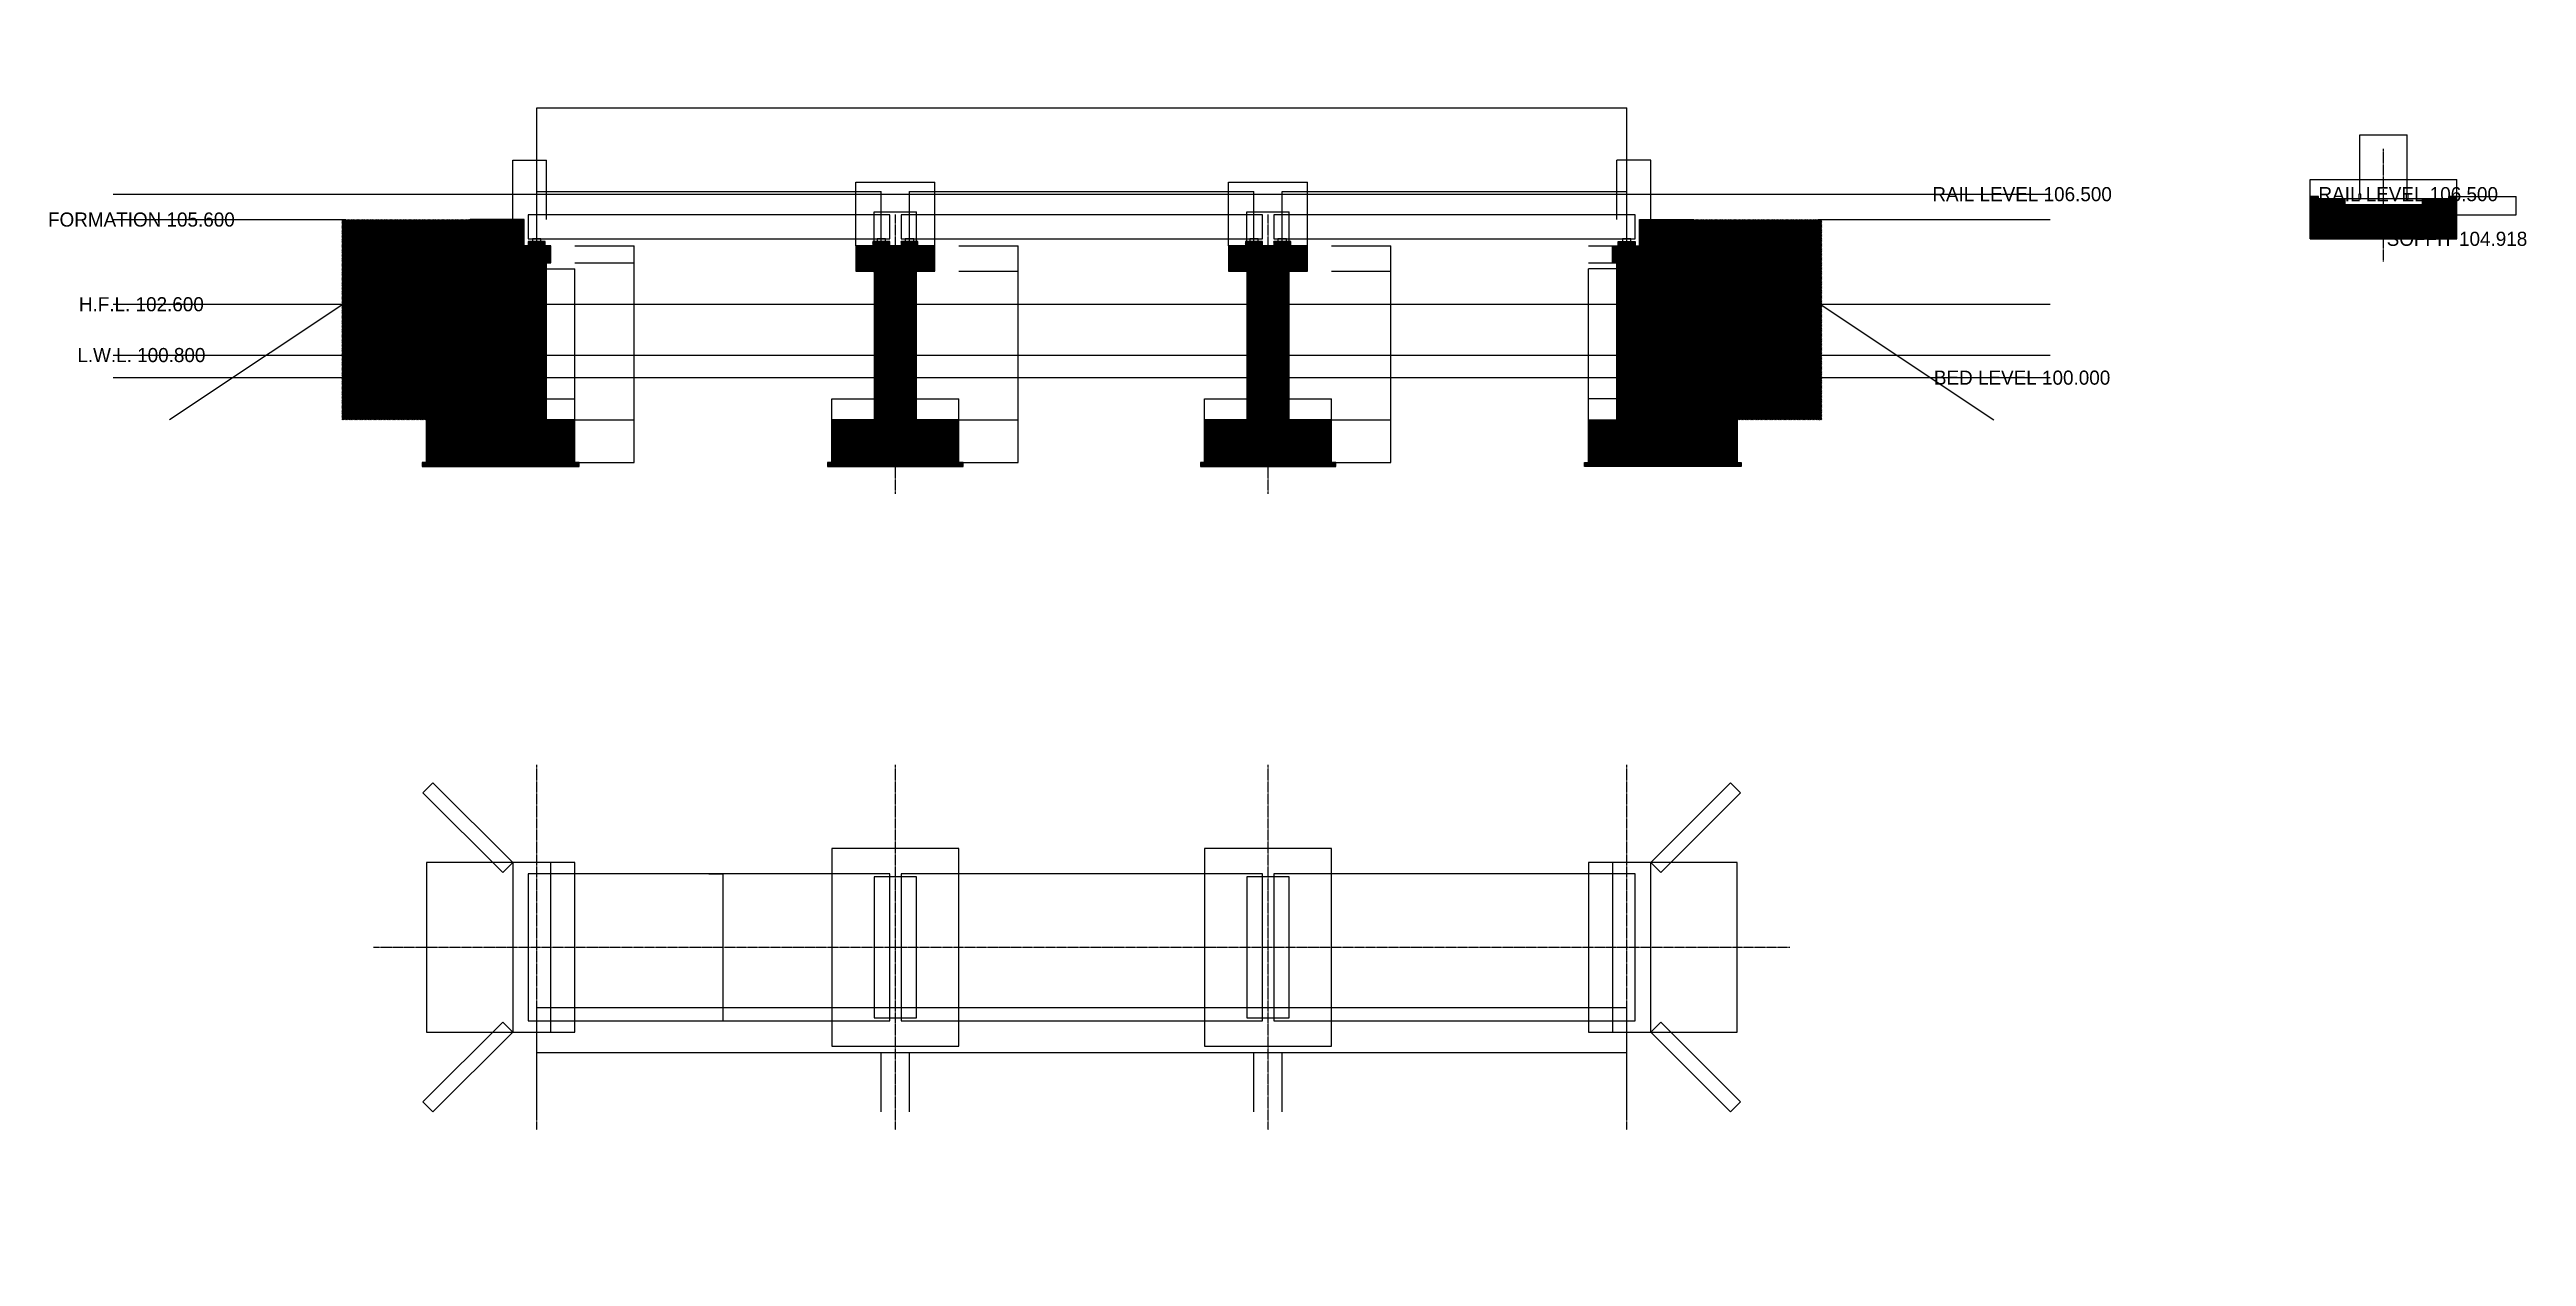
# Model space of a CAD drawing. Header units: millimetres. Extents: x -17252 to 70461, y 68871 to 111622.
import ezdxf
from ezdxf.enums import TextEntityAlignment as Align

# ---------------------------------------------------------------- set-up
doc = ezdxf.new("R2010")
doc.units = ezdxf.units.MM
doc.linetypes.add('CENTER', pattern=[5.08, 3.175, -0.635, 0.635, -0.635])
for name, color, linetype in [('BRG-CENTRE', 7, 'CENTER'), ('BRG-GROUND', 7, 'Continuous'), ('BRG-HIDDEN', 7, 'Continuous'), ('BRG-LEVEL', 7, 'Continuous'), ('BRG-OUTLINE', 7, 'Continuous'), ('BRG-SECONDARY', 7, 'Continuous'), ('BRG-WATER', 7, 'Continuous'), ('DIM', 7, 'Continuous'), ('HATCH', 7, 'Continuous'), ('TEXT', 7, 'Continuous')]:
    doc.layers.add(name, color=color, linetype=linetype)
doc.styles.add('OpenSansCondensed-Light', font='OpenSansCondensed-Light.ttf')
doc.dimstyles.new('EZDXF', dxfattribs={"dimtxt": 0.25, "dimasz": 0.175, "dimexe": 0.375, "dimexo": 0.125, "dimgap": 0.1, "dimtad": 1, "dimlfac": 100, "dimzin": 12, "dimdsep": 46, "dimtxsty": 'OpenSansCondensed-Light', "dimblk": 'ARCHTICK', "dimcen": 2.5, "dimazin": 3, "dimtfac": 0.5, "dimtmove": 2, "dimatfit": 3})

# ---------------------------------------------------------------- blocks, each defined once
blk = doc.blocks.new('_ARCHTICK')
at = {"color": 0, "linetype": 'BYBLOCK', "const_width": 0.15}
blk.add_lwpolyline([(-0.5, -0.5), (0.5, 0.5)], dxfattribs=at)

msp = doc.modelspace()

# ---------------------------------------------------------------- hatches: boundary and pattern name
at = {"layer": 'HATCH'}
h = msp.add_hatch(dxfattribs=at)
h.set_pattern_fill('ANSI31', scale=10)
h.paths.add_polyline_path([(62800, 105768), (63100, 105768), (63100, 106418), (62800, 106418)])
h = msp.add_hatch(dxfattribs=at)
h.set_pattern_fill('ANSI31', scale=10)
h.paths.add_polyline_path([(63100, 105768), (67700, 105768), (67700, 106328), (66775, 106328), (66775, 106118), (64025, 106118), (64025, 106328), (63100, 106328)])
h = msp.add_hatch(dxfattribs=at)
h.set_pattern_fill('ANSI31', scale=10)
h.paths.add_polyline_path([(67700, 105768), (68000, 105768), (68000, 106418), (67700, 106418)])
h = msp.add_hatch(dxfattribs=at)
h.set_pattern_fill('ANSI31', scale=10)
h.paths.add_polyline_path([(-850, 105600), (-850, 104068), (-1406.8, 98500), (-3906.8, 98500), (-6906.8, 98500), (-6906.8, 105600)])
h = msp.add_hatch(dxfattribs=at)
h.set_pattern_fill('ANSI31', scale=10)
h.paths.add_polyline_path([(-850, 104668), (-450, 104668), (-450, 105600), (-850, 105600)])
h = msp.add_hatch(dxfattribs=at)
h.set_pattern_fill('ANSI31', scale=10)
h.paths.add_polyline_path([(39450, 104668), (39050, 104668), (39050, 105600), (39450, 105600)])
h = msp.add_hatch(dxfattribs=at)
h.set_pattern_fill('ANSI31', scale=10)
h.paths.add_polyline_path([(39450, 105600), (39450, 104068), (40006.8, 98500), (42506.8, 98500), (45506.8, 98500), (45506.8, 105600)])
h = msp.add_hatch(dxfattribs=at)
h.set_pattern_fill('ANSI31', scale=10)
h.paths.add_polyline_path([(62800, 104918), (68000, 104918), (68000, 105768), (62800, 105768)])
h = msp.add_hatch(dxfattribs=at)
h.set_pattern_fill('ANSI31', scale=10)
h.paths.add_polyline_path([(-850, 104068), (500, 104068), (500, 104668), (-850, 104668)])
h = msp.add_hatch(dxfattribs=at)
h.set_pattern_fill('ANSI31', scale=10)
h.paths.add_polyline_path([(-300, 104668), (300, 104668), (300, 104818), (-300, 104818)])
h = msp.add_hatch(dxfattribs=at)
h.set_pattern_fill('ANSI31', scale=10)
h.paths.add_polyline_path([(11300, 103768), (14100, 103768), (14100, 104668), (11300, 104668)])
h = msp.add_hatch(dxfattribs=at)
h.set_pattern_fill('ANSI31', scale=10)
h.paths.add_polyline_path([(11900, 104668), (12500, 104668), (12500, 104818), (11900, 104818)])
h = msp.add_hatch(dxfattribs=at)
h.set_pattern_fill('ANSI31', scale=10)
h.paths.add_polyline_path([(12900, 104668), (13500, 104668), (13500, 104818), (12900, 104818)])
h = msp.add_hatch(dxfattribs=at)
h.set_pattern_fill('ANSI31', scale=10)
h.paths.add_polyline_path([(24500, 103768), (27300, 103768), (27300, 104668), (24500, 104668)])
h = msp.add_hatch(dxfattribs=at)
h.set_pattern_fill('ANSI31', scale=10)
h.paths.add_polyline_path([(25100, 104668), (25700, 104668), (25700, 104818), (25100, 104818)])
h = msp.add_hatch(dxfattribs=at)
h.set_pattern_fill('ANSI31', scale=10)
h.paths.add_polyline_path([(26100, 104668), (26700, 104668), (26700, 104818), (26100, 104818)])
h = msp.add_hatch(dxfattribs=at)
h.set_pattern_fill('ANSI31', scale=10)
h.paths.add_polyline_path([(39450, 104068), (38100, 104068), (38100, 104668), (39450, 104668)])
h = msp.add_hatch(dxfattribs=at)
h.set_pattern_fill('ANSI31', scale=10)
h.paths.add_polyline_path([(38900, 104668), (38300, 104668), (38300, 104818), (38900, 104818)])
h = msp.add_hatch(dxfattribs=at)
h.set_pattern_fill('ANSI31', scale=10)
h.paths.add_polyline_path([(350, 98500), (350, 104068), (-850, 104068), (-1406.8, 98500)])
h = msp.add_hatch(dxfattribs=at)
h.set_pattern_fill('ANSI31', scale=10)
h.paths.add_polyline_path([(11950, 98500), (13450, 98500), (13450, 103768), (11950, 103768)])
h = msp.add_hatch(dxfattribs=at)
h.set_pattern_fill('ANSI31', scale=10)
h.paths.add_polyline_path([(25150, 98500), (26650, 98500), (26650, 103768), (25150, 103768)])
h = msp.add_hatch(dxfattribs=at)
h.set_pattern_fill('ANSI31', scale=10)
h.paths.add_polyline_path([(38250, 98500), (38250, 104068), (39450, 104068), (40006.8, 98500)])
h = msp.add_hatch(dxfattribs=at)
h.set_pattern_fill('ANSI31', scale=10)
h.paths.add_polyline_path([(-3906.8, 97000), (1350, 97000), (1350, 98500), (-3906.8, 98500)])
h = msp.add_hatch(dxfattribs=at)
h.set_pattern_fill('ANSI31', scale=10)
h.paths.add_polyline_path([(10450, 97000), (14950, 97000), (14950, 98500), (10450, 98500)])
h = msp.add_hatch(dxfattribs=at)
h.set_pattern_fill('ANSI31', scale=10)
h.paths.add_polyline_path([(23650, 97000), (28150, 97000), (28150, 98500), (23650, 98500)])
h = msp.add_hatch(dxfattribs=at)
h.set_pattern_fill('ANSI31', scale=10)
h.paths.add_polyline_path([(42506.8, 97000), (37250, 97000), (37250, 98500), (42506.8, 98500)])
h = msp.add_hatch(dxfattribs=at)
h.set_pattern_fill('ANSI31', scale=10)
h.paths.add_polyline_path([(-4056.8, 96850), (1500, 96850), (1500, 97000), (-4056.8, 97000)])
h = msp.add_hatch(dxfattribs=at)
h.set_pattern_fill('ANSI31', scale=10)
h.paths.add_polyline_path([(10300, 96850), (15100, 96850), (15100, 97000), (10300, 97000)])
h = msp.add_hatch(dxfattribs=at)
h.set_pattern_fill('ANSI31', scale=10)
h.paths.add_polyline_path([(23500, 96850), (28300, 96850), (28300, 97000), (23500, 97000)])
h = msp.add_hatch(dxfattribs=at)
h.set_pattern_fill('ANSI31', scale=10)
h.paths.add_polyline_path([(42656.8, 96850), (37100, 96850), (37100, 97000), (42656.8, 97000)])

# ---------------------------------------------------------------- linework, layer by layer
at = {"layer": 'BRG-CENTRE'}
for points in [[(65400, 104118), (65400, 108100)], [(0, 104188), (0, 107200)], [(38600, 104188), (38600, 107200)], [(12700, 95890), (12700, 105778)], [(25900, 95890), (25900, 105778)], [(0, 73353.145751), (0, 86290)], [(12700, 73353.145751), (12700, 86290)], [(25900, 73353.145751), (25900, 86290)], [(38600, 73353.145751), (38600, 86290)], [(-5778.427125, 79821.572875), (44378.427125, 79821.572875)]]:
    msp.add_lwpolyline(points, dxfattribs=at)
at = {"layer": 'BRG-GROUND'}
msp.add_lwpolyline([(-15000, 100000), (53600, 100000)], dxfattribs=at)
at = {"layer": 'BRG-HIDDEN'}
for points in [[(-3906.8, 76821.572875), (1350, 76821.572875), (1350, 82821.572875), (-3906.8, 82821.572875)], [(10450, 76321.572875), (14950, 76321.572875), (14950, 83321.572875), (10450, 83321.572875)], [(23650, 76321.572875), (28150, 76321.572875), (28150, 83321.572875), (23650, 83321.572875)], [(37250, 76821.572875), (42506.8, 76821.572875), (42506.8, 82821.572875), (37250, 82821.572875)], [(11950, 77321.572875), (13450, 77321.572875), (13450, 82321.572875), (11950, 82321.572875)], [(25150, 77321.572875), (26650, 77321.572875), (26650, 82321.572875), (25150, 82321.572875)]]:
    msp.add_lwpolyline(points, close=True, dxfattribs=at)
at = {"layer": 'BRG-LEVEL'}
for points in [[(-15000, 106500), (53600, 106500)], [(-15000, 105600), (-6768, 105600)], [(45368, 105600), (53600, 105600)]]:
    msp.add_lwpolyline(points, dxfattribs=at)
at = {"layer": 'BRG-OUTLINE'}
for points in [[(62800, 105768), (63100, 105768), (63100, 106418), (62800, 106418)], [(64526, 106328), (64598, 106328), (64598, 106500), (64526, 106500)], [(66202, 106328), (66274, 106328), (66274, 106500), (66202, 106500)], [(67700, 105768), (68000, 105768), (68000, 106418), (67700, 106418)], [(-850, 104668), (-450, 104668), (-450, 105600), (-850, 105600)], [(-300, 104918), (12500, 104918), (12500, 105768), (-300, 105768)], [(12900, 104918), (25700, 104918), (25700, 105768), (12900, 105768)], [(26100, 104918), (38900, 104918), (38900, 105768), (26100, 105768)], [(39450, 104668), (39050, 104668), (39050, 105600), (39450, 105600)], [(62800, 104918), (68000, 104918), (68000, 105768), (62800, 105768)], [(-850, 104068), (500, 104068), (500, 104668), (-850, 104668)], [(-300, 104668), (300, 104668), (300, 104818), (-300, 104818)], [(-150, 104818), (150, 104818), (150, 104918), (-150, 104918)], [(11300, 103768), (14100, 103768), (14100, 104668), (11300, 104668)], [(11900, 104668), (12500, 104668), (12500, 104818), (11900, 104818)], [(12050, 104818), (12350, 104818), (12350, 104918), (12050, 104918)], [(12900, 104668), (13500, 104668), (13500, 104818), (12900, 104818)], [(13050, 104818), (13350, 104818), (13350, 104918), (13050, 104918)], [(24500, 103768), (27300, 103768), (27300, 104668), (24500, 104668)], [(25100, 104668), (25700, 104668), (25700, 104818), (25100, 104818)], [(25250, 104818), (25550, 104818), (25550, 104918), (25250, 104918)], [(26100, 104668), (26700, 104668), (26700, 104818), (26100, 104818)], [(26250, 104818), (26550, 104818), (26550, 104918), (26250, 104918)], [(39450, 104068), (38100, 104068), (38100, 104668), (39450, 104668)], [(38900, 104668), (38300, 104668), (38300, 104818), (38900, 104818)], [(38450, 104818), (38750, 104818), (38750, 104918), (38450, 104918)], [(350, 98500), (350, 104068), (-850, 104068), (-1406.8, 98500)], [(11950, 98500), (13450, 98500), (13450, 103768), (11950, 103768)], [(25150, 98500), (26650, 98500), (26650, 103768), (25150, 103768)], [(38250, 98500), (38250, 104068), (39450, 104068), (40006.8, 98500)], [(-3906.8, 97000), (1350, 97000), (1350, 98500), (-3906.8, 98500)], [(10450, 97000), (14950, 97000), (14950, 98500), (10450, 98500)], [(23650, 97000), (28150, 97000), (28150, 98500), (23650, 98500)], [(42506.8, 97000), (37250, 97000), (37250, 98500), (42506.8, 98500)], [(-4056.8, 96850), (1500, 96850), (1500, 97000), (-4056.8, 97000)], [(10300, 96850), (15100, 96850), (15100, 97000), (10300, 97000)], [(23500, 96850), (28300, 96850), (28300, 97000), (23500, 97000)], [(42656.8, 96850), (37100, 96850), (37100, 97000), (42656.8, 97000)], [(-850, 82821.572875), (-3678.427125, 85650), (-4031.980515, 85296.446609), (-1203.553391, 82468.019485)], [(39450, 82821.572875), (42278.427125, 85650), (42631.980515, 85296.446609), (39803.553391, 82468.019485)], [(-850, 76821.572875), (500, 76821.572875), (500, 82821.572875), (-850, 82821.572875)], [(38100, 76821.572875), (39450, 76821.572875), (39450, 82821.572875), (38100, 82821.572875)], [(-300, 77221.572875), (12500, 77221.572875), (12500, 82421.572875), (-300, 82421.572875)], [(12900, 77221.572875), (25700, 77221.572875), (25700, 82421.572875), (12900, 82421.572875)], [(26100, 77221.572875), (38900, 77221.572875), (38900, 82421.572875), (26100, 82421.572875)], [(-850, 76821.572875), (-3678.427125, 73993.145751), (-4031.980515, 74346.699141), (-1203.553391, 77175.126266)], [(39450, 76821.572875), (42278.427125, 73993.145751), (42631.980515, 74346.699141), (39803.553391, 77175.126266)]]:
    msp.add_lwpolyline(points, close=True, dxfattribs=at)
for points in [[(-850, 105600), (-2350, 105600), (-13000, 98500)], [(39450, 105600), (40950, 105600), (51600, 98500)]]:
    msp.add_lwpolyline(points, dxfattribs=at)
at = {"layer": 'BRG-SECONDARY'}
for points in [[(63100, 105768), (67700, 105768), (67700, 106328), (66775, 106328), (66775, 106118), (64025, 106118), (64025, 106328), (63100, 106328)], [(64025, 106118), (66775, 106118), (66775, 106328), (64025, 106328)]]:
    msp.add_lwpolyline(points, close=True, dxfattribs=at)
at = {"layer": 'BRG-WATER'}
for points in [[(-15000, 102600), (53600, 102600)], [(-15000, 100800), (53600, 100800)]]:
    msp.add_lwpolyline(points, dxfattribs=at)

# ---------------------------------------------------------------- texts
at = {"layer": 'TEXT'}
for s, height, p in [('SPAN ARRANGEMENT 3 × 12.200 m (c/c BEARINGS)', 3.5, (19300, 111620)), ('RAIL LEVEL 106.500', 500, (52600, 106500)), ('RAIL LEVEL 106.500', 500, (66274, 106500)), ('FORMATION 105.600', 500, (-14000, 105600)), ('SPAN 12.200 m c/c BRG', 2.5, (6100, 105593)), ('SPAN 12.200 m c/c BRG', 2.5, (19300, 105593)), ('SPAN 12.200 m c/c BRG', 2.5, (32500, 105593)), ('SOFFIT 104.918', 500, (68000, 104918)), ('H.F.L. 102.600', 500, (-14000, 102600)), ('L.W.L. 100.800', 500, (-14000, 100800)), ('BED LEVEL 100.000', 500, (52600, 100000)), ('CROSS SECTION', 4, (65400, 100118)), ('LONGITUDINAL ELEVATION', 4, (19300, 92690)), ('PLAN', 4, (19300, 68873.145751))]:
    msp.add_text(s, height=height, dxfattribs=at).set_placement(p, align=Align.MIDDLE_CENTER)

# ---------------------------------------------------------------- dimensions: what is measured, and where the dimension line sits
at = {"layer": 'DIM'}
for base, p1, p2 in [((0, 109560), (0, 106500), (38600, 106500)), ((64562, 108600), (64562, 106500), (66238, 106500)), ((-850, 107700), (-850, 105600), (350, 105600)), ((39450, 107700), (39450, 105600), (38250, 105600)), ((62800, 107018), (62800, 104918), (68000, 104918)), ((0, 106598), (0, 104818), (12200, 104818)), ((11300, 106918), (11300, 104668), (14100, 104668)), ((13200, 106598), (13200, 104818), (25400, 104818)), ((24500, 106918), (24500, 104668), (27300, 104668)), ((26400, 106598), (26400, 104818), (38600, 104818)), ((11950, 105868), (11950, 103768), (13450, 103768)), ((25150, 105868), (25150, 103768), (26650, 103768)), ((350, 103850), (350, 98500), (1350, 98500)), ((38250, 103850), (38250, 98500), (37250, 98500)), ((-3906.8, 99250), (-3906.8, 97000), (1350, 97000)), ((10450, 99250), (10450, 97000), (14950, 97000)), ((23650, 99250), (23650, 97000), (28150, 97000)), ((42506.8, 99250), (42506.8, 97000), (37250, 97000)), ((0, 77693.145751), (0, 73993.145751), (38600, 73993.145751)), ((0, 76093.145751), (0, 73993.145751), (12200, 73993.145751)), ((12200, 76093.145751), (12200, 73993.145751), (13200, 73993.145751)), ((13200, 76093.145751), (13200, 73993.145751), (25400, 73993.145751)), ((25400, 76093.145751), (25400, 73993.145751), (26400, 73993.145751)), ((26400, 76093.145751), (26400, 73993.145751), (38600, 73993.145751))]:
    msp.add_linear_dim(base=base, p1=p1, p2=p2, dimstyle='EZDXF', dxfattribs=at).render()
for base, p1, p2 in [((70100, 105768), (68000, 105768), (68000, 106418)), ((64900, 104918), (62800, 104918), (62800, 105768)), ((65485, 105768), (64025, 105768), (64025, 106118)), ((3450, 104068), (1350, 104068), (1350, 104668)), ((17050, 103768), (14950, 103768), (14950, 104668)), ((30250, 103768), (28150, 103768), (28150, 104668)), ((39350, 104068), (37250, 104068), (37250, 104668)), ((3450, 98500), (1350, 98500), (1350, 104068)), ((17050, 98500), (14950, 98500), (14950, 103768)), ((30250, 98500), (28150, 98500), (28150, 103768)), ((39350, 98500), (37250, 98500), (37250, 104068)), ((3450, 97000), (1350, 97000), (1350, 98500)), ((17050, 97000), (14950, 97000), (14950, 98500)), ((30250, 97000), (28150, 97000), (28150, 98500)), ((39350, 97000), (37250, 97000), (37250, 98500)), ((6600, 77221.572875), (6100, 77221.572875), (6100, 82421.572875))]:
    msp.add_linear_dim(base=base, p1=p1, p2=p2, angle=90, dimstyle='EZDXF', dxfattribs=at).render()

doc.saveas('drawing.dxf')
